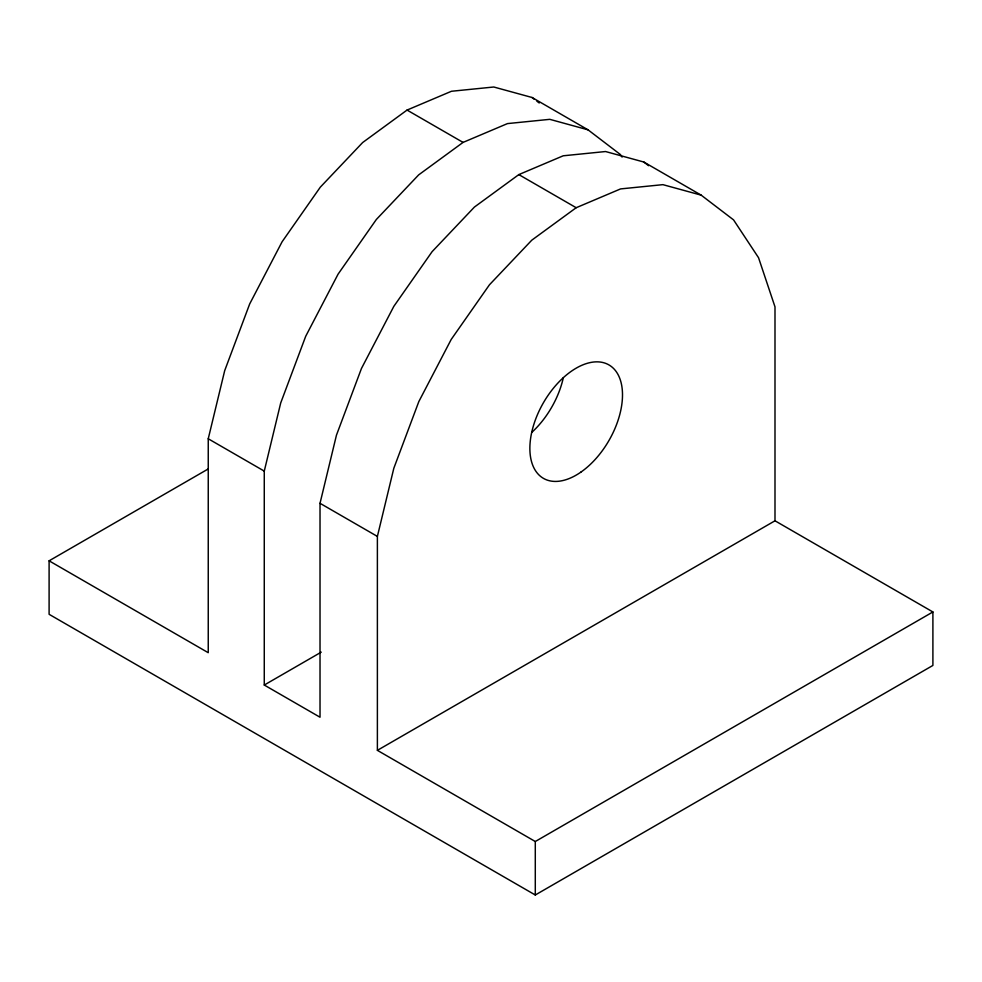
<?xml version="1.0" encoding="UTF-8"?>
<svg xmlns="http://www.w3.org/2000/svg" width="982" height="982" viewBox="0 0 982 982"><rect width="100%" height="100%" fill="white"/><g stroke="black" fill="none" stroke-linecap="round" stroke-linejoin="round"><path stroke-width="1.47" d="M774.994 520.791L774.994 306.863L758.546 257.714L733.554 219.882L701.16 195.136L662.911 184.653L620.587 188.912L576.188 207.718L531.778 240.185L489.453 284.792L451.204 339.453L418.823 401.589L393.819 468.279L377.383 536.418L377.383 750.346L774.994 520.791L932.9 611.958L932.9 665.44L535.288 894.995L49.1 614.302L49.1 560.82L208.245 652.699L208.245 438.77L224.694 370.644L249.686 303.941L282.079 241.805L320.328 187.145L362.653 142.537L407.051 110.07L451.462 91.265L493.786 87.005L532.035 97.488L588.046 129.833L620.428 154.567L622.097 157.095M701.16 195.136L643.799 162.018L605.55 151.535L563.226 155.794L518.827 174.6L474.416 207.067L432.092 251.674L393.843 306.335L361.462 368.471L336.458 435.161L320.022 503.3L320.022 717.228L264.268 685.043L264.268 471.115L280.705 402.976L305.709 336.274L338.09 274.138L376.339 219.489L418.663 174.882L463.062 142.402L507.473 123.597L549.797 119.338L588.046 129.833M49.1 560.82L208.147 468.991M264.268 685.043L321.249 652.134M377.383 750.346L535.288 841.513L932.9 611.958M407.051 110.07L463.062 142.402M518.827 174.6L576.188 207.718M208.245 438.77L264.268 471.115M320.022 503.3L377.383 536.418M643.799 162.018L648.599 165.688M532.035 97.488L534.429 99.317M536.835 101.158L539.228 102.987M535.288 841.513L535.288 894.995M563.337 377.616A65.499 37.819 -60 0 1 532.121 432.08M580.828 472.17A65.499 37.819 -60 0 0 613.775 368.692A65.499 37.819 -60 0 0 533.95 424.064A65.499 37.819 -60 0 0 580.828 472.17"/></g></svg>
